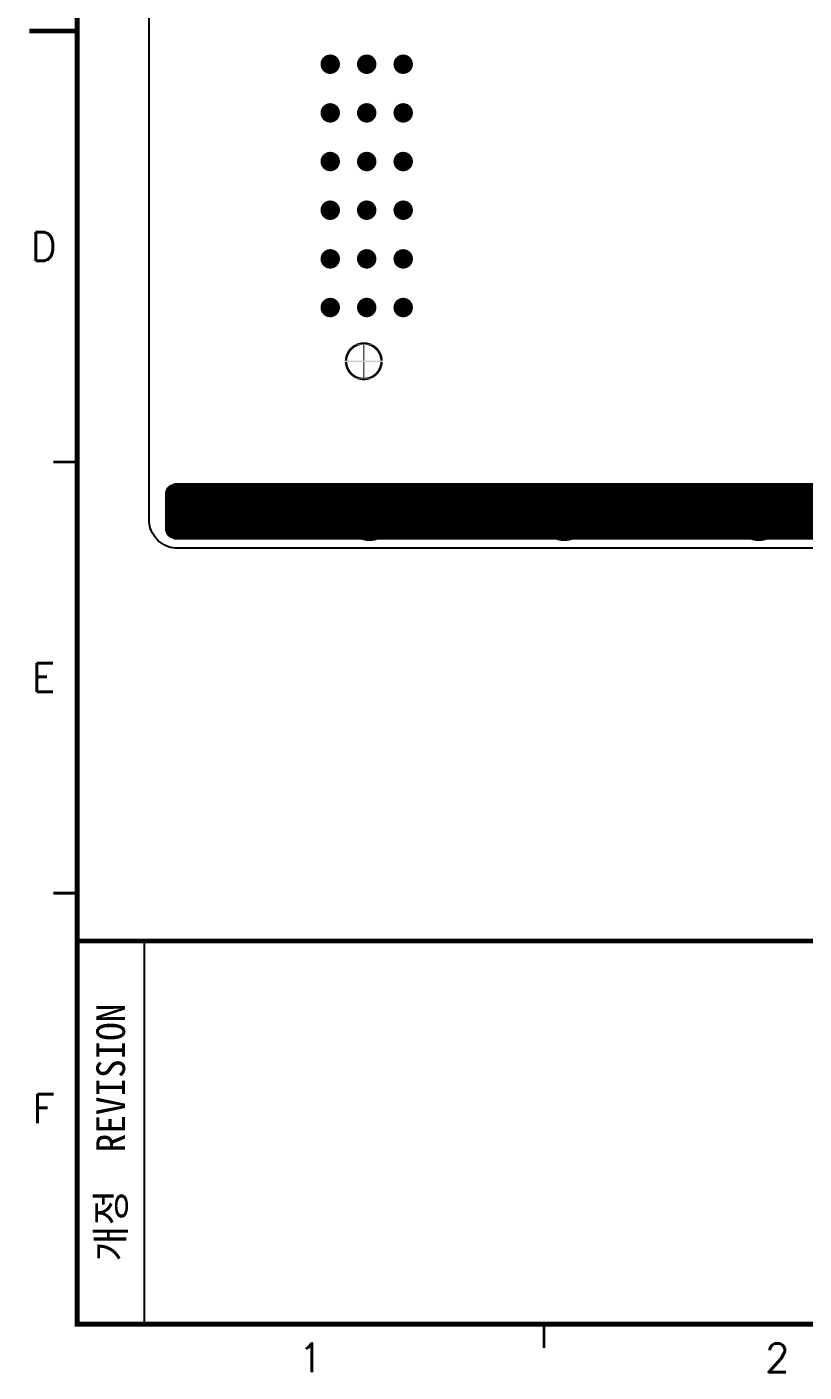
# Model space of a CAD drawing. Extents: x 295 to 953, y 10 to 290.
# Drawn here: x 486.7 to 567.9, y 10 to 150.4 of the extents above; entities that cross this region are included whole.
import ezdxf
from ezdxf.enums import TextEntityAlignment as Align

# ---------------------------------------------------------------- set-up
doc = ezdxf.new("R2010")
doc.units = 0
doc.header["$LTSCALE"] = 5
doc.header["$MEASUREMENT"] = 0
doc.layers.get('0').update_dxf_attribs({"linetype": 'CONTINUOUS', "lineweight": 25})
for name, color, linetype in [('DV-ABPB-A4_BOT', 7, 'CONTINUOUS'), ('SHEET', 3, 'CONTINUOUS'), ('문자', 4, 'CONTINUOUS'), ('테두리', 3, 'CONTINUOUS')]:
    doc.layers.add(name, color=color, linetype=linetype)
doc.styles.get("Standard").update_dxf_attribs({"font": 'simplex.shx'})
doc.styles.add('굴림체', font='')
doc.styles.get('굴림체').set_extended_font_data('GulimChe')

# ---------------------------------------------------------------- blocks, each defined once
blk = doc.blocks.new('C')
at = {"layer": 'SHEET'}
blk.add_line((22, 55), (22, 15), dxfattribs=at)
at = {"layer": '테두리'}
for points, const_width in [([(15, 285), (15, 15), (405, 15), (405, 285), (15, 285)], 0.5), ([(10, 150), (15, 150)], 0.5), ([(12.5, 105), (15, 105)], 0.3), ([(12.5, 60), (15, 60)], 0.3), ([(15, 55), (405, 55)], 0.5), ([(63.75, 12.5), (63.75, 15)], 0.3)]:
    blk.add_lwpolyline(points, dxfattribs=dict(at, const_width=const_width))
at = {"layer": '문자'}
for s, p in [('D', (11.5, 127.5)), ('E', (11.5, 82.5)), ('F', (11.5, 37.5)), ('1', (39.38, 11.5)), ('2', (88.12, 11.5))]:
    blk.add_text(s, height=3, dxfattribs=at).set_placement(p, align=Align.MIDDLE)
at = {"layer": '문자', "style": '굴림체'}
blk.add_text('개정  REVISION', height=3, rotation=90, dxfattribs=at).set_placement((18.5, 35), align=Align.MIDDLE_CENTER)

msp = doc.modelspace()

# ---------------------------------------------------------------- linework, layer by layer
msp.add_line((491.98, 15), (491.98, 15))
msp.add_line((491.98, 15), (491.98, 15))
at = {"color": 7}
for points, const_width in [([(518.91, 146.53, -1), (517.9, 146.53, -1)], 1.02), ([(522.72, 146.53, -1), (521.71, 146.53, -1)], 1.02), ([(526.53, 146.53, -1), (525.52, 146.53, -1)], 1.02), ([(518.91, 141.45, -1), (517.9, 141.45, -1)], 1.02), ([(522.72, 141.45, -1), (521.71, 141.45, -1)], 1.02), ([(526.53, 141.45, -1), (525.52, 141.45, -1)], 1.02), ([(518.91, 136.37, -1), (517.9, 136.37, -1)], 1.02), ([(522.72, 136.37, -1), (521.71, 136.37, -1)], 1.02), ([(526.53, 136.37, -1), (525.52, 136.37, -1)], 1.02), ([(518.91, 131.29, -1), (517.9, 131.29, -1)], 1.02), ([(522.72, 131.29, -1), (521.71, 131.29, -1)], 1.02), ([(526.53, 131.29, -1), (525.52, 131.29, -1)], 1.02), ([(518.91, 126.21, -1), (517.9, 126.21, -1)], 1.02), ([(522.72, 126.21, -1), (521.71, 126.21, -1)], 1.02), ([(526.53, 126.21, -1), (525.52, 126.21, -1)], 1.02), ([(518.91, 121.13, -1), (517.9, 121.13, -1)], 1.02), ([(522.72, 121.13, -1), (521.71, 121.13, -1)], 1.02), ([(526.53, 121.13, -1), (525.52, 121.13, -1)], 1.02), ([(523.77, 99.25, -1), (521.27, 99.25, -1)], 2.5), ([(544.09, 99.25, -1), (541.59, 99.25, -1)], 2.5), ([(564.41, 99.25, -1), (561.91, 99.25, -1)], 2.5)]:
    msp.add_lwpolyline(points, format="xyb", close=True, dxfattribs=dict(at, const_width=const_width))
for points in [[(520.52, 116.55), (520.54, 116.57), (520.22, 116.55), (520.23, 116.57)], [(520.54, 116.57), (520.56, 116.6), (520.23, 116.57), (520.25, 116.6)], [(520.56, 116.6), (520.58, 116.62), (520.25, 116.6), (520.26, 116.62)], [(520.58, 116.62), (520.61, 116.65), (520.26, 116.62), (520.29, 116.65)], [(520.62, 116.66), (520.65, 116.7), (520.29, 116.66), (520.32, 116.7)], [(520.61, 116.65), (520.62, 116.66), (520.29, 116.65), (520.29, 116.66)], [(520.66, 116.71), (520.7, 116.75), (520.32, 116.71), (520.36, 116.75)], [(520.65, 116.7), (520.66, 116.71), (520.32, 116.7), (520.32, 116.71)], [(520.7, 116.75), (520.74, 116.79), (520.36, 116.75), (520.39, 116.79)], [(520.74, 116.79), (520.76, 116.8), (520.39, 116.79), (520.4, 116.8)], [(520.76, 116.8), (520.78, 116.83), (520.4, 116.8), (520.42, 116.83)], [(520.78, 116.83), (520.81, 116.85), (520.42, 116.83), (520.44, 116.85)], [(520.81, 116.85), (520.83, 116.87), (520.44, 116.85), (520.46, 116.87)], [(520.83, 116.87), (520.87, 116.9), (520.46, 116.87), (520.49, 116.9)], [(520.88, 116.9), (520.92, 116.94), (520.49, 116.9), (520.53, 116.94)], [(520.93, 116.94), (520.97, 116.97), (520.53, 116.94), (520.56, 116.97)], [(520.97, 116.97), (521, 116.99), (520.56, 116.97), (520.58, 116.99)], [(521, 116.99), (521.02, 117), (520.58, 116.99), (520.6, 117)], [(521.02, 117), (521.07, 117.03), (520.6, 117), (520.63, 117.03)], [(521.08, 117.03), (521.13, 117.06), (520.63, 117.03), (520.66, 117.06)], [(521.13, 117.06), (521.15, 117.07), (520.66, 117.06), (520.67, 117.07)], [(521.15, 117.07), (521.18, 117.09), (520.67, 117.07), (520.7, 117.09)], [(521.18, 117.09), (521.23, 117.11), (520.7, 117.09), (520.72, 117.11)], [(521.23, 117.11), (521.23, 117.11), (520.72, 117.11), (520.73, 117.11)], [(521.23, 117.11), (521.29, 117.13), (520.73, 117.11), (520.76, 117.13)], [(521.29, 117.13), (521.32, 117.14), (520.76, 117.13), (520.78, 117.14)], [(521.32, 117.14), (521.35, 117.15), (520.78, 117.14), (520.79, 117.15)], [(521.35, 117.15), (521.4, 117.17), (520.79, 117.15), (520.82, 117.17)], [(521.4, 117.17), (521.43, 117.18), (520.82, 117.17), (520.83, 117.18)], [(521.43, 117.18), (521.46, 117.19), (520.83, 117.18), (520.84, 117.19)], [(521.46, 117.19), (521.52, 117.2), (520.84, 117.19), (520.86, 117.2)], [(521.52, 117.2), (521.57, 117.21), (520.86, 117.2), (520.88, 117.21)], [(521.57, 117.21), (521.63, 117.22), (520.88, 117.21), (520.9, 117.22)], [(521.63, 117.22), (521.69, 117.23), (520.9, 117.22), (520.92, 117.23)], [(521.69, 117.23), (521.75, 117.24), (520.92, 117.23), (520.93, 117.24)], [(521.75, 117.24), (521.81, 117.24), (520.93, 117.24), (520.94, 117.24)], [(522.88, 117.25), (522.83, 117.28), (520.94, 117.25), (520.99, 117.28)], [(521.81, 117.24), (521.83, 117.25), (520.94, 117.24), (520.94, 117.25)], [(522.83, 117.28), (522.82, 117.28), (520.99, 117.28), (521, 117.28)], [(522.82, 117.28), (522.77, 117.3), (521, 117.28), (521.05, 117.3)], [(522.77, 117.31), (522.71, 117.33), (521.05, 117.31), (521.11, 117.33)], [(522.77, 117.3), (522.77, 117.31), (521.05, 117.3), (521.05, 117.31)], [(522.71, 117.33), (522.66, 117.36), (521.11, 117.33), (521.17, 117.36)], [(522.65, 117.36), (522.6, 117.38), (521.17, 117.36), (521.22, 117.38)], [(522.6, 117.38), (522.59, 117.38), (521.22, 117.38), (521.23, 117.38)], [(522.59, 117.38), (522.54, 117.4), (521.23, 117.38), (521.28, 117.4)], [(522.54, 117.4), (522.53, 117.4), (521.28, 117.4), (521.29, 117.4)], [(522.53, 117.4), (522.48, 117.42), (521.29, 117.4), (521.34, 117.42)], [(522.48, 117.42), (522.47, 117.42), (521.34, 117.42), (521.35, 117.42)], [(522.47, 117.42), (522.42, 117.44), (521.35, 117.42), (521.41, 117.44)], [(522.41, 117.44), (522.35, 117.45), (521.41, 117.44), (521.47, 117.45)], [(522.35, 117.45), (522.29, 117.46), (521.47, 117.45), (521.53, 117.46)], [(522.29, 117.46), (522.29, 117.47), (521.53, 117.46), (521.54, 117.47)], [(522.29, 117.47), (522.23, 117.48), (521.54, 117.47), (521.59, 117.48)], [(522.23, 117.48), (522.22, 117.48), (521.59, 117.48), (521.6, 117.48)], [(522.22, 117.48), (522.17, 117.48), (521.6, 117.48), (521.65, 117.48)], [(522.17, 117.48), (522.16, 117.49), (521.65, 117.48), (521.66, 117.49)], [(522.16, 117.49), (522.1, 117.49), (521.66, 117.49), (521.72, 117.49)], [(522.1, 117.49), (522.04, 117.5), (521.72, 117.49), (521.78, 117.5)], [(522.04, 117.5), (522.03, 117.5), (521.78, 117.5), (521.79, 117.5)], [(522.03, 117.5), (521.98, 117.5), (521.79, 117.5), (521.84, 117.5)], [(521.98, 117.5), (521.97, 117.5), (521.84, 117.5), (521.86, 117.5)], [(521.97, 115.58), (521.97, 117.25), (521.85, 115.58), (521.85, 117.25)], [(521.97, 117.5), (521.91, 117.5), (521.86, 117.5), (521.91, 117.5)], [(522.89, 117.24), (522.88, 117.25), (522.03, 117.24), (521.97, 117.25)], [(522.9, 117.24), (522.89, 117.24), (522.09, 117.24), (522.03, 117.24)], [(522.91, 117.23), (522.9, 117.24), (522.15, 117.23), (522.09, 117.24)], [(522.93, 117.22), (522.91, 117.23), (522.21, 117.22), (522.15, 117.23)], [(522.93, 117.22), (522.93, 117.22), (522.23, 117.22), (522.21, 117.22)], [(522.94, 117.21), (522.93, 117.22), (522.27, 117.21), (522.23, 117.22)], [(522.97, 117.2), (522.94, 117.21), (522.33, 117.2), (522.27, 117.21)], [(522.99, 117.18), (522.97, 117.2), (522.38, 117.18), (522.33, 117.2)], [(523.02, 117.16), (522.99, 117.18), (522.44, 117.16), (522.38, 117.18)], [(523.04, 117.15), (523.02, 117.16), (522.49, 117.15), (522.44, 117.16)], [(523.04, 117.15), (523.04, 117.15), (522.5, 117.15), (522.49, 117.15)], [(523.07, 117.12), (523.04, 117.15), (522.55, 117.12), (522.5, 117.15)], [(523.09, 117.11), (523.07, 117.12), (522.58, 117.11), (522.55, 117.12)], [(523.1, 117.1), (523.09, 117.11), (522.61, 117.1), (522.58, 117.11)], [(523.14, 117.08), (523.1, 117.1), (522.66, 117.08), (522.61, 117.1)], [(523.14, 117.07), (523.14, 117.08), (522.67, 117.07), (522.66, 117.08)], [(523.17, 117.05), (523.14, 117.07), (522.71, 117.05), (522.67, 117.07)], [(523.19, 117.03), (523.17, 117.05), (522.75, 117.03), (522.71, 117.05)], [(523.2, 117.02), (523.19, 117.03), (522.76, 117.02), (522.75, 117.03)], [(523.24, 116.99), (523.2, 117.02), (522.82, 116.99), (522.76, 117.02)], [(523.27, 116.96), (523.24, 116.99), (522.87, 116.96), (522.82, 116.99)], [(523.29, 116.95), (523.27, 116.96), (522.88, 116.95), (522.87, 116.96)], [(523.31, 116.93), (523.29, 116.95), (522.91, 116.93), (522.88, 116.95)], [(523.33, 116.9), (523.31, 116.93), (522.95, 116.9), (522.91, 116.93)], [(523.34, 116.89), (523.33, 116.9), (522.96, 116.89), (522.95, 116.9)], [(523.37, 116.86), (523.34, 116.89), (523.01, 116.86), (522.96, 116.89)], [(523.38, 116.85), (523.37, 116.86), (523.01, 116.85), (523.01, 116.86)], [(523.41, 116.82), (523.38, 116.85), (523.05, 116.82), (523.01, 116.85)], [(523.42, 116.81), (523.41, 116.82), (523.06, 116.81), (523.05, 116.82)], [(523.44, 116.78), (523.42, 116.81), (523.1, 116.78), (523.06, 116.81)], [(523.46, 116.76), (523.44, 116.78), (523.11, 116.76), (523.1, 116.78)], [(523.48, 116.73), (523.46, 116.76), (523.14, 116.73), (523.11, 116.76)], [(523.5, 116.71), (523.48, 116.73), (523.16, 116.71), (523.14, 116.73)], [(523.51, 116.69), (523.5, 116.71), (523.18, 116.69), (523.16, 116.71)], [(523.53, 116.66), (523.51, 116.69), (523.21, 116.66), (523.18, 116.69)], [(523.54, 116.65), (523.53, 116.66), (523.22, 116.65), (523.21, 116.66)], [(523.57, 116.6), (523.54, 116.65), (523.25, 116.6), (523.22, 116.65)], [(523.57, 116.6), (523.57, 116.6), (523.26, 116.6), (523.25, 116.6)], [(523.6, 116.55), (523.57, 116.6), (523.29, 116.55), (523.26, 116.6)], [(523.6, 116.55), (523.6, 116.55), (523.3, 116.55), (523.29, 116.55)], [(520.19, 115.65), (520.19, 115.7), (519.93, 115.65), (519.94, 115.7)], [(520.19, 115.64), (520.19, 115.65), (519.93, 115.64), (519.93, 115.65)], [(520.18, 115.58), (520.19, 115.64), (519.93, 115.58), (519.93, 115.64)], [(523.89, 115.52), (523.89, 115.58), (519.93, 115.52), (519.93, 115.58)], [(523.89, 115.46), (523.89, 115.52), (519.93, 115.46), (519.93, 115.52)], [(520.19, 115.45), (520.18, 115.46), (519.93, 115.45), (519.93, 115.46)], [(520.19, 115.42), (520.19, 115.45), (519.93, 115.42), (519.93, 115.45)], [(520.19, 115.39), (520.19, 115.42), (519.93, 115.39), (519.93, 115.42)], [(520.19, 115.36), (520.19, 115.39), (519.94, 115.36), (519.93, 115.39)], [(520.2, 115.76), (520.2, 115.77), (519.94, 115.76), (519.95, 115.77)], [(520.19, 115.71), (520.2, 115.76), (519.94, 115.71), (519.94, 115.76)], [(520.19, 115.7), (520.19, 115.71), (519.94, 115.7), (519.94, 115.71)], [(520.2, 115.32), (520.19, 115.36), (519.94, 115.32), (519.94, 115.36)], [(520.2, 115.3), (520.2, 115.32), (519.94, 115.3), (519.94, 115.32)], [(520.2, 115.26), (520.2, 115.3), (519.95, 115.26), (519.94, 115.3)], [(520.21, 115.84), (520.22, 115.88), (519.95, 115.84), (519.96, 115.88)], [(520.21, 115.82), (520.21, 115.84), (519.95, 115.82), (519.95, 115.84)], [(520.2, 115.77), (520.21, 115.82), (519.95, 115.77), (519.95, 115.82)], [(520.21, 115.24), (520.2, 115.26), (519.95, 115.24), (519.95, 115.26)], [(520.21, 115.2), (520.21, 115.24), (519.96, 115.2), (519.95, 115.24)], [(520.22, 115.88), (520.23, 115.9), (519.96, 115.88), (519.97, 115.9)], [(520.22, 115.18), (520.21, 115.2), (519.96, 115.18), (519.96, 115.2)], [(520.23, 115.14), (520.22, 115.18), (519.97, 115.14), (519.96, 115.18)], [(520.23, 115.93), (520.24, 115.96), (519.97, 115.93), (519.98, 115.96)], [(520.23, 115.9), (520.23, 115.93), (519.97, 115.9), (519.97, 115.93)], [(520.24, 115.96), (520.25, 115.99), (519.98, 115.96), (519.99, 115.99)], [(520.26, 116.02), (520.27, 116.05), (519.99, 116.02), (520, 116.05)], [(520.25, 115.99), (520.26, 116.02), (519.99, 115.99), (519.99, 116.02)], [(520.27, 116.05), (520.28, 116.08), (520, 116.05), (520.01, 116.08)], [(520.28, 116.08), (520.29, 116.1), (520.01, 116.08), (520.02, 116.1)], [(520.29, 116.1), (520.3, 116.14), (520.02, 116.1), (520.03, 116.14)], [(520.3, 116.14), (520.31, 116.16), (520.03, 116.14), (520.04, 116.16)], [(520.31, 116.16), (520.32, 116.2), (520.04, 116.16), (520.05, 116.2)], [(520.32, 116.2), (520.33, 116.21), (520.05, 116.2), (520.06, 116.21)], [(520.33, 116.21), (520.35, 116.26), (520.06, 116.21), (520.07, 116.26)], [(520.35, 116.26), (520.35, 116.27), (520.07, 116.26), (520.08, 116.27)], [(520.35, 116.27), (520.38, 116.32), (520.08, 116.27), (520.1, 116.32)], [(520.38, 116.32), (520.41, 116.37), (520.1, 116.32), (520.12, 116.37)], [(520.41, 116.37), (520.41, 116.38), (520.12, 116.37), (520.13, 116.38)], [(520.41, 116.38), (520.44, 116.42), (520.13, 116.38), (520.15, 116.42)], [(520.45, 116.44), (520.47, 116.47), (520.15, 116.44), (520.18, 116.47)], [(520.44, 116.42), (520.45, 116.44), (520.15, 116.42), (520.15, 116.44)], [(520.48, 116.49), (520.5, 116.52), (520.18, 116.49), (520.2, 116.52)], [(520.47, 116.47), (520.48, 116.49), (520.18, 116.47), (520.18, 116.49)], [(520.5, 116.52), (520.52, 116.55), (520.2, 116.52), (520.22, 116.55)], [(521.97, 113.79), (521.97, 115.46), (521.85, 113.79), (521.85, 115.46)], [(523.63, 116.51), (523.6, 116.55), (523.33, 116.51), (523.3, 116.55)], [(523.63, 116.5), (523.63, 116.51), (523.34, 116.5), (523.33, 116.51)], [(523.66, 116.46), (523.63, 116.5), (523.36, 116.46), (523.34, 116.5)], [(523.66, 116.44), (523.66, 116.46), (523.37, 116.44), (523.36, 116.46)], [(523.68, 116.41), (523.66, 116.44), (523.39, 116.41), (523.37, 116.44)], [(523.69, 116.38), (523.68, 116.41), (523.41, 116.38), (523.39, 116.41)], [(523.71, 116.36), (523.69, 116.38), (523.42, 116.36), (523.41, 116.38)], [(523.72, 116.33), (523.71, 116.36), (523.44, 116.33), (523.42, 116.36)], [(523.73, 116.3), (523.72, 116.33), (523.45, 116.3), (523.44, 116.33)], [(523.75, 116.27), (523.73, 116.3), (523.47, 116.27), (523.45, 116.3)], [(523.75, 116.25), (523.75, 116.27), (523.48, 116.25), (523.47, 116.27)], [(523.77, 116.21), (523.75, 116.25), (523.49, 116.21), (523.48, 116.25)], [(523.77, 116.2), (523.77, 116.21), (523.5, 116.2), (523.49, 116.21)], [(523.79, 116.15), (523.77, 116.2), (523.52, 116.15), (523.5, 116.2)], [(523.79, 116.14), (523.79, 116.15), (523.52, 116.14), (523.52, 116.15)], [(523.81, 116.09), (523.79, 116.14), (523.54, 116.09), (523.52, 116.14)], [(523.83, 116.03), (523.81, 116.09), (523.56, 116.03), (523.54, 116.09)], [(523.84, 115.97), (523.83, 116.03), (523.58, 115.97), (523.56, 116.03)], [(523.85, 115.91), (523.84, 115.97), (523.59, 115.91), (523.58, 115.97)], [(523.85, 115.9), (523.85, 115.91), (523.59, 115.9), (523.59, 115.91)], [(523.86, 115.86), (523.85, 115.9), (523.6, 115.86), (523.59, 115.9)], [(523.87, 115.84), (523.86, 115.86), (523.61, 115.84), (523.6, 115.86)], [(523.86, 115.16), (523.87, 115.2), (523.6, 115.16), (523.61, 115.2)], [(523.86, 115.14), (523.86, 115.16), (523.6, 115.14), (523.6, 115.16)], [(523.87, 115.8), (523.87, 115.84), (523.62, 115.8), (523.61, 115.84)], [(523.87, 115.22), (523.88, 115.27), (523.61, 115.22), (523.62, 115.27)], [(523.87, 115.2), (523.87, 115.22), (523.61, 115.2), (523.61, 115.22)], [(523.88, 115.78), (523.87, 115.8), (523.62, 115.78), (523.62, 115.8)], [(523.88, 115.74), (523.88, 115.78), (523.62, 115.74), (523.62, 115.78)], [(523.88, 115.72), (523.88, 115.74), (523.63, 115.72), (523.62, 115.74)], [(523.88, 115.28), (523.88, 115.33), (523.62, 115.28), (523.63, 115.33)], [(523.88, 115.27), (523.88, 115.28), (523.62, 115.27), (523.62, 115.28)], [(523.89, 115.68), (523.88, 115.72), (523.63, 115.68), (523.63, 115.72)], [(523.89, 115.65), (523.89, 115.68), (523.63, 115.65), (523.63, 115.68)], [(523.89, 115.62), (523.89, 115.65), (523.64, 115.62), (523.63, 115.65)], [(523.89, 115.4), (523.89, 115.46), (523.63, 115.4), (523.64, 115.46)], [(523.89, 115.39), (523.89, 115.4), (523.63, 115.39), (523.63, 115.4)], [(523.88, 115.34), (523.89, 115.39), (523.63, 115.34), (523.63, 115.39)], [(523.88, 115.33), (523.88, 115.34), (523.63, 115.33), (523.63, 115.34)], [(523.89, 115.59), (523.89, 115.62), (523.64, 115.59), (523.64, 115.62)], [(523.89, 115.58), (523.89, 115.59), (523.64, 115.58), (523.64, 115.59)], [(520.23, 115.13), (520.23, 115.14), (519.97, 115.13), (519.97, 115.14)], [(520.24, 115.07), (520.23, 115.13), (519.98, 115.07), (519.97, 115.13)], [(520.26, 115.01), (520.24, 115.07), (520, 115.01), (519.98, 115.07)], [(520.28, 114.95), (520.26, 115.01), (520.01, 114.95), (520, 115.01)], [(520.3, 114.9), (520.28, 114.95), (520.03, 114.9), (520.01, 114.95)], [(520.3, 114.89), (520.3, 114.9), (520.03, 114.89), (520.03, 114.9)], [(520.32, 114.84), (520.3, 114.89), (520.05, 114.84), (520.03, 114.89)], [(520.33, 114.83), (520.32, 114.84), (520.05, 114.83), (520.05, 114.84)], [(520.35, 114.79), (520.33, 114.83), (520.07, 114.79), (520.05, 114.83)], [(520.35, 114.77), (520.35, 114.79), (520.08, 114.77), (520.07, 114.79)], [(520.37, 114.74), (520.35, 114.77), (520.09, 114.74), (520.08, 114.77)], [(520.38, 114.71), (520.37, 114.74), (520.1, 114.71), (520.09, 114.74)], [(520.4, 114.68), (520.38, 114.71), (520.11, 114.68), (520.1, 114.71)], [(520.42, 114.66), (520.4, 114.68), (520.13, 114.66), (520.11, 114.68)], [(520.43, 114.63), (520.42, 114.66), (520.14, 114.63), (520.13, 114.66)], [(520.45, 114.6), (520.43, 114.63), (520.16, 114.6), (520.14, 114.63)], [(520.46, 114.58), (520.45, 114.6), (520.17, 114.58), (520.16, 114.6)], [(520.49, 114.54), (520.46, 114.58), (520.19, 114.54), (520.17, 114.58)], [(520.49, 114.53), (520.49, 114.54), (520.19, 114.53), (520.19, 114.54)], [(520.53, 114.49), (520.49, 114.53), (520.22, 114.49), (520.19, 114.53)], [(520.56, 114.44), (520.53, 114.49), (520.25, 114.44), (520.22, 114.49)], [(520.57, 114.43), (520.56, 114.44), (520.25, 114.43), (520.25, 114.44)], [(520.6, 114.39), (520.57, 114.43), (520.28, 114.39), (520.25, 114.43)], [(520.61, 114.38), (520.6, 114.39), (520.29, 114.38), (520.28, 114.39)], [(520.64, 114.35), (520.61, 114.38), (520.31, 114.35), (520.29, 114.38)], [(520.66, 114.33), (520.64, 114.35), (520.33, 114.33), (520.31, 114.35)], [(520.68, 114.31), (520.66, 114.33), (520.35, 114.31), (520.33, 114.33)], [(520.71, 114.28), (520.68, 114.31), (520.36, 114.28), (520.35, 114.31)], [(520.72, 114.26), (520.71, 114.28), (520.38, 114.26), (520.36, 114.28)], [(520.76, 114.23), (520.72, 114.26), (520.41, 114.23), (520.38, 114.26)], [(520.77, 114.22), (520.76, 114.23), (520.41, 114.22), (520.41, 114.23)], [(520.81, 114.19), (520.77, 114.22), (520.45, 114.19), (520.41, 114.22)], [(520.82, 114.18), (520.81, 114.19), (520.45, 114.18), (520.45, 114.19)], [(520.86, 114.15), (520.82, 114.18), (520.48, 114.15), (520.45, 114.18)], [(520.87, 114.14), (520.86, 114.15), (520.49, 114.14), (520.48, 114.15)], [(520.91, 114.11), (520.87, 114.14), (520.52, 114.11), (520.49, 114.14)], [(520.94, 114.09), (520.91, 114.11), (520.54, 114.09), (520.52, 114.11)], [(520.96, 114.08), (520.94, 114.09), (520.55, 114.08), (520.54, 114.09)], [(521, 114.05), (520.96, 114.08), (520.58, 114.05), (520.55, 114.08)], [(521.06, 114.02), (521.01, 114.05), (520.62, 114.02), (520.58, 114.05)], [(521.08, 114.01), (521.06, 114.02), (520.63, 114.01), (520.62, 114.02)], [(521.11, 113.99), (521.08, 114.01), (520.65, 113.99), (520.63, 114.01)], [(521.15, 113.97), (521.11, 113.99), (520.68, 113.97), (520.65, 113.99)], [(521.16, 113.96), (521.15, 113.97), (520.69, 113.96), (520.68, 113.97)], [(521.22, 113.94), (521.16, 113.96), (520.72, 113.94), (520.69, 113.96)], [(521.24, 113.93), (521.22, 113.94), (520.73, 113.93), (520.72, 113.94)], [(521.27, 113.92), (521.24, 113.93), (520.75, 113.92), (520.73, 113.93)], [(521.33, 113.89), (521.27, 113.92), (520.78, 113.89), (520.75, 113.92)], [(521.38, 113.88), (521.33, 113.89), (520.81, 113.88), (520.78, 113.89)], [(521.44, 113.86), (521.38, 113.88), (520.83, 113.86), (520.81, 113.88)], [(521.5, 113.84), (521.44, 113.86), (520.86, 113.84), (520.83, 113.86)], [(521.55, 113.83), (521.5, 113.84), (520.88, 113.83), (520.86, 113.84)], [(521.59, 113.82), (521.55, 113.83), (520.89, 113.82), (520.88, 113.83)], [(521.61, 113.82), (521.59, 113.82), (520.9, 113.82), (520.89, 113.82)], [(521.67, 113.81), (521.61, 113.82), (520.91, 113.81), (520.9, 113.82)], [(521.73, 113.8), (521.67, 113.81), (520.92, 113.8), (520.91, 113.81)], [(521.79, 113.8), (521.73, 113.8), (520.93, 113.8), (520.92, 113.8)], [(521.85, 113.79), (521.79, 113.8), (520.94, 113.79), (520.93, 113.8)], [(522.83, 113.76), (522.88, 113.79), (520.99, 113.76), (520.94, 113.79)], [(522.82, 113.76), (522.83, 113.76), (521, 113.76), (520.99, 113.76)], [(522.77, 113.74), (522.82, 113.76), (521.05, 113.74), (521, 113.76)], [(522.88, 113.79), (522.88, 113.79), (521.97, 113.79), (521.99, 113.79)], [(522.88, 113.79), (522.89, 113.8), (521.99, 113.79), (522.01, 113.8)], [(522.89, 113.8), (522.89, 113.8), (522.01, 113.8), (522.07, 113.8)], [(522.89, 113.8), (522.91, 113.81), (522.07, 113.8), (522.13, 113.81)], [(522.91, 113.81), (522.92, 113.82), (522.13, 113.81), (522.19, 113.82)], [(522.92, 113.82), (522.94, 113.83), (522.19, 113.82), (522.25, 113.83)], [(522.94, 113.83), (522.96, 113.84), (522.25, 113.83), (522.31, 113.84)], [(522.96, 113.84), (522.98, 113.85), (522.31, 113.84), (522.36, 113.85)], [(522.98, 113.85), (522.99, 113.86), (522.36, 113.85), (522.39, 113.86)], [(522.99, 113.86), (523.01, 113.87), (522.39, 113.86), (522.42, 113.87)], [(523.01, 113.87), (523.03, 113.89), (522.42, 113.87), (522.48, 113.89)], [(523.03, 113.89), (523.05, 113.9), (522.48, 113.89), (522.5, 113.9)], [(523.05, 113.9), (523.06, 113.91), (522.5, 113.9), (522.53, 113.91)], [(523.06, 113.91), (523.09, 113.93), (522.53, 113.91), (522.59, 113.93)], [(523.1, 113.93), (523.12, 113.95), (522.59, 113.93), (522.64, 113.95)], [(523.12, 113.95), (523.15, 113.97), (522.64, 113.95), (522.68, 113.97)], [(523.15, 113.97), (523.16, 113.98), (522.68, 113.97), (522.69, 113.98)], [(523.16, 113.98), (523.19, 114.01), (522.69, 113.98), (522.75, 114.01)], [(523.2, 114.01), (523.23, 114.04), (522.75, 114.01), (522.8, 114.04)], [(523.23, 114.04), (523.24, 114.05), (522.8, 114.04), (522.82, 114.05)], [(523.24, 114.05), (523.26, 114.07), (522.82, 114.05), (522.85, 114.07)], [(523.26, 114.07), (523.29, 114.1), (522.85, 114.07), (522.89, 114.1)], [(523.29, 114.1), (523.29, 114.1), (522.89, 114.1), (522.9, 114.1)], [(523.29, 114.1), (523.33, 114.14), (522.9, 114.1), (522.95, 114.14)], [(523.34, 114.14), (523.36, 114.17), (522.95, 114.14), (522.99, 114.17)], [(523.36, 114.17), (523.38, 114.19), (522.99, 114.17), (523.01, 114.19)], [(523.38, 114.19), (523.4, 114.21), (523.01, 114.19), (523.04, 114.21)], [(523.4, 114.21), (523.42, 114.24), (523.04, 114.21), (523.07, 114.24)], [(523.42, 114.24), (523.43, 114.25), (523.07, 114.24), (523.08, 114.25)], [(523.43, 114.25), (523.46, 114.29), (523.08, 114.25), (523.12, 114.29)], [(523.46, 114.29), (523.5, 114.33), (523.12, 114.29), (523.17, 114.33)], [(523.5, 114.34), (523.53, 114.38), (523.17, 114.34), (523.21, 114.38)], [(523.5, 114.33), (523.5, 114.34), (523.17, 114.33), (523.17, 114.34)], [(523.54, 114.39), (523.56, 114.42), (523.21, 114.39), (523.24, 114.42)], [(523.53, 114.38), (523.54, 114.39), (523.21, 114.38), (523.21, 114.39)], [(523.56, 114.42), (523.57, 114.44), (523.24, 114.42), (523.26, 114.44)], [(523.57, 114.44), (523.59, 114.47), (523.26, 114.44), (523.28, 114.47)], [(523.59, 114.47), (523.61, 114.49), (523.28, 114.47), (523.3, 114.49)], [(523.61, 114.49), (523.62, 114.52), (523.3, 114.49), (523.32, 114.52)], [(523.62, 114.52), (523.64, 114.55), (523.32, 114.52), (523.34, 114.55)], [(523.64, 114.55), (523.65, 114.57), (523.34, 114.55), (523.35, 114.57)], [(523.65, 114.57), (523.67, 114.6), (523.35, 114.57), (523.38, 114.6)], [(523.67, 114.62), (523.7, 114.66), (523.38, 114.62), (523.41, 114.66)], [(523.67, 114.6), (523.67, 114.62), (523.38, 114.6), (523.38, 114.62)], [(523.7, 114.67), (523.72, 114.72), (523.41, 114.67), (523.44, 114.72)], [(523.7, 114.66), (523.7, 114.67), (523.41, 114.66), (523.41, 114.67)], [(523.72, 114.72), (523.74, 114.77), (523.44, 114.72), (523.47, 114.77)], [(523.75, 114.78), (523.77, 114.82), (523.47, 114.78), (523.49, 114.82)], [(523.74, 114.77), (523.75, 114.78), (523.47, 114.77), (523.47, 114.78)], [(523.77, 114.82), (523.77, 114.84), (523.49, 114.82), (523.5, 114.84)], [(523.77, 114.84), (523.79, 114.88), (523.5, 114.84), (523.51, 114.88)], [(523.79, 114.88), (523.79, 114.9), (523.51, 114.88), (523.52, 114.9)], [(523.79, 114.9), (523.8, 114.93), (523.52, 114.9), (523.54, 114.93)], [(523.81, 114.96), (523.82, 114.99), (523.54, 114.96), (523.56, 114.99)], [(523.8, 114.93), (523.81, 114.96), (523.54, 114.93), (523.54, 114.96)], [(523.83, 115.02), (523.83, 115.05), (523.56, 115.02), (523.57, 115.05)], [(523.82, 114.99), (523.83, 115.02), (523.56, 114.99), (523.56, 115.02)], [(523.83, 115.05), (523.84, 115.08), (523.57, 115.05), (523.58, 115.08)], [(523.84, 115.08), (523.85, 115.11), (523.58, 115.08), (523.59, 115.11)], [(523.85, 115.11), (523.86, 115.14), (523.59, 115.11), (523.6, 115.14)], [(522.77, 113.73), (522.77, 113.74), (521.05, 113.73), (521.05, 113.74)], [(522.71, 113.71), (522.77, 113.73), (521.11, 113.71), (521.05, 113.73)], [(522.66, 113.68), (522.71, 113.71), (521.17, 113.68), (521.11, 113.71)], [(522.6, 113.66), (522.65, 113.68), (521.22, 113.66), (521.17, 113.68)], [(522.59, 113.66), (522.6, 113.66), (521.23, 113.66), (521.22, 113.66)], [(522.54, 113.64), (522.59, 113.66), (521.28, 113.64), (521.23, 113.66)], [(522.53, 113.64), (522.54, 113.64), (521.29, 113.64), (521.28, 113.64)], [(522.48, 113.62), (522.53, 113.64), (521.35, 113.62), (521.29, 113.64)], [(522.42, 113.6), (522.47, 113.62), (521.41, 113.6), (521.35, 113.62)], [(522.35, 113.59), (522.41, 113.6), (521.47, 113.59), (521.41, 113.6)], [(522.29, 113.58), (522.35, 113.59), (521.53, 113.58), (521.47, 113.59)], [(522.29, 113.57), (522.29, 113.58), (521.54, 113.57), (521.53, 113.58)], [(522.23, 113.56), (522.29, 113.57), (521.59, 113.56), (521.54, 113.57)], [(522.22, 113.56), (522.23, 113.56), (521.6, 113.56), (521.59, 113.56)], [(522.17, 113.56), (522.22, 113.56), (521.66, 113.56), (521.6, 113.56)], [(522.16, 113.55), (522.17, 113.56), (521.66, 113.55), (521.66, 113.56)], [(522.1, 113.55), (522.16, 113.55), (521.72, 113.55), (521.66, 113.55)], [(522.04, 113.54), (522.1, 113.55), (521.78, 113.54), (521.72, 113.55)], [(522.03, 113.54), (522.04, 113.54), (521.79, 113.54), (521.78, 113.54)], [(521.98, 113.54), (522.03, 113.54), (521.85, 113.54), (521.79, 113.54)], [(521.91, 113.54), (521.97, 113.54), (521.91, 113.54), (521.85, 113.54)]]:
    msp.add_solid(points, dxfattribs=at)
at = {"layer": 'DV-ABPB-A4_BOT', "color": 7}
for p, q in [((499.48, 99), (499.48, 223.02)), ((501.45, 102.27), (501.71, 102.53)), ((501.71, 102.53), (502.16, 102.72)), ((872.29, 102.53), (501.71, 102.53)), ((502.16, 102.72), (832.73, 102.72)), ((501.26, 101.82), (501.45, 102.27)), ((501.26, 97.9), (501.26, 101.82)), ((872.74, 101.77), (501.26, 101.77)), ((872.74, 101.58), (501.26, 101.58)), ((872.74, 101.38), (501.26, 101.38)), ((872.74, 101.19), (501.26, 101.19)), ((872.68, 101.96), (501.32, 101.96)), ((872.6, 102.15), (501.4, 102.15)), ((872.48, 102.34), (501.52, 102.34)), ((872.74, 101), (501.26, 101)), ((872.74, 100.81), (501.26, 100.81)), ((872.74, 100.62), (501.26, 100.62)), ((872.74, 100.43), (501.26, 100.43)), ((872.74, 100.24), (501.26, 100.24)), ((872.74, 100.05), (501.26, 100.05)), ((872.74, 99.86), (501.26, 99.86)), ((499.49, 98.75), (499.48, 99)), ((499.52, 98.51), (499.49, 98.75)), ((499.57, 98.26), (499.52, 98.51)), ((872.74, 99.67), (501.26, 99.67)), ((872.74, 99.48), (501.26, 99.48)), ((872.74, 99.29), (501.26, 99.29)), ((872.74, 99.1), (501.26, 99.1)), ((872.74, 98.91), (501.26, 98.91)), ((872.74, 98.72), (501.26, 98.72)), ((872.74, 98.53), (501.26, 98.53)), ((872.74, 98.34), (501.26, 98.34)), ((499.64, 98.02), (499.57, 98.26)), ((499.73, 97.8), (499.64, 98.02)), ((499.84, 97.57), (499.73, 97.8)), ((499.97, 97.36), (499.84, 97.57)), ((500.11, 97.16), (499.97, 97.36)), ((500.27, 96.97), (500.11, 97.16)), ((500.45, 96.79), (500.27, 96.97)), ((872.74, 98.15), (501.26, 98.15)), ((872.74, 97.96), (501.26, 97.96)), ((501.45, 97.45), (501.26, 97.9)), ((872.68, 97.77), (501.32, 97.77)), ((872.6, 97.57), (501.4, 97.57)), ((501.71, 97.19), (501.45, 97.45)), ((872.48, 97.38), (501.52, 97.38)), ((872.29, 97.19), (501.71, 97.19)), ((502.16, 97), (501.71, 97.19)), ((871.84, 97), (502.16, 97)), ((851.78, 97), (502.16, 97)), ((500.64, 96.63), (500.45, 96.79)), ((500.84, 96.49), (500.64, 96.63)), ((501.05, 96.36), (500.84, 96.49)), ((501.27, 96.25), (501.05, 96.36)), ((501.5, 96.16), (501.27, 96.25)), ((501.74, 96.09), (501.5, 96.16)), ((501.98, 96.04), (501.74, 96.09)), ((502.23, 96.01), (501.98, 96.04)), ((502.48, 96), (502.23, 96.01)), ((872.62, 96), (502.48, 96))]:
    msp.add_line(p, q, dxfattribs=at)

# ---------------------------------------------------------------- block references
msp.add_blockref('C', (476.98, 0))

doc.saveas('drawing.dxf')
